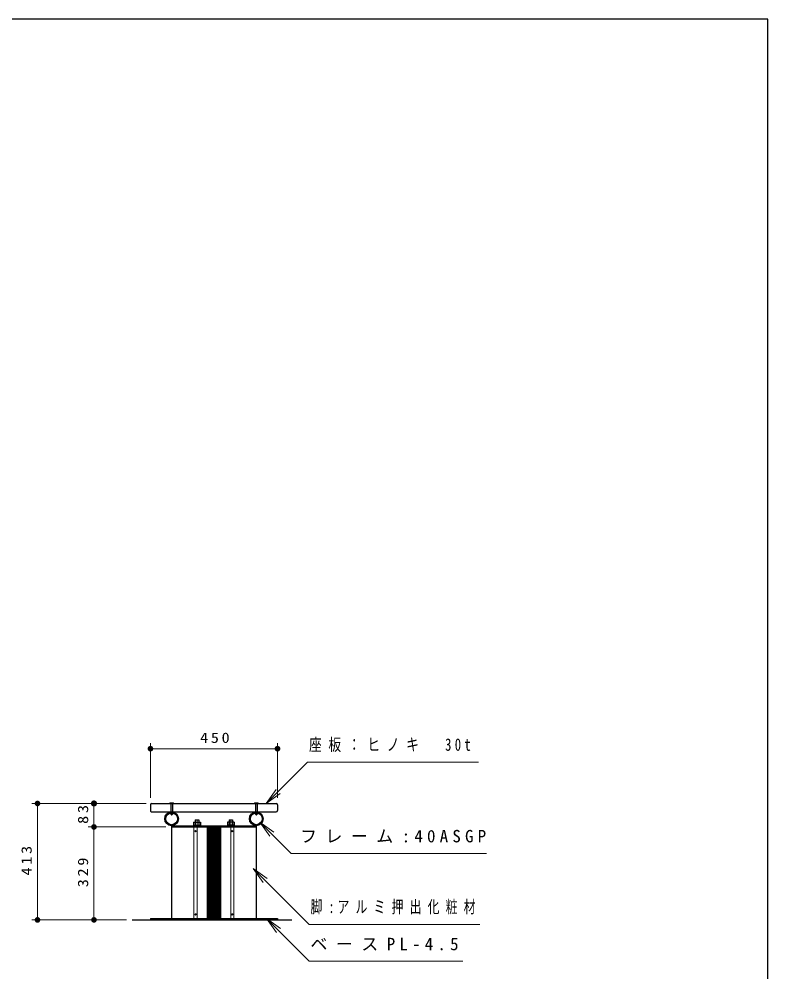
# Model space of a CAD drawing. Units: millimetres on the paper, scale 1:20. Extents: x -365 to 12, y -47 to 257.
# Drawn here: x -132.6 to 0, y 88.2 to 257 of the extents above; entities that cross this region are included whole.
import ezdxf

# ---------------------------------------------------------------- set-up
doc = ezdxf.new("R2010")
doc.units = ezdxf.units.MM
doc.linetypes.add('USER2', pattern=[6, 3, -1, 1, -1])
doc.layers.add('LY_1', color=3, linetype='Continuous', lineweight=25)
doc.layers.add('LY_2', color=7, linetype='Continuous', lineweight=13)
doc.styles.add('ＭＳ ゴシック', font='')
doc.styles.get('ＭＳ ゴシック').set_extended_font_data('MS Gothic')

# ---------------------------------------------------------------- blocks, each defined once
blk = doc.blocks.new('filled_dot')
at = {"color": 0, "linetype": 'Continuous', "lineweight": -2, "const_width": 1.25}
blk.add_lwpolyline([(-0.625, 0, 1), (0.625, 0, 1)], format="xyb", close=True, dxfattribs=at)

msp = doc.modelspace()

# ---------------------------------------------------------------- linework, layer by layer
at = {"layer": 'LY_1', "color": 7, "lineweight": 13}
for p, q in [((-109.353, 119.021), (-109.353, 128.727)), ((-86.853, 119.021), (-86.853, 128.727)), ((-109.353, 127.727), (-86.853, 127.727)), ((-88.867, 118.021), (-87.1, 120.496)), ((-88.867, 118.021), (-86.746, 120.143)), ((-86.392, 119.789), (-88.867, 118.021)), ((-110.103, 118.021), (-130.353, 118.021)), ((-129.353, 97.396), (-129.353, 118.021)), ((-119.353, 113.866), (-119.353, 118.021)), ((-106.603, 113.866), (-120.353, 113.866)), ((-119.353, 97.396), (-119.353, 113.866)), ((-101.653, 113.866), (-101.653, 97.616)), ((-101.103, 113.866), (-101.103, 97.616)), ((-99.29, 113.866), (-99.29, 97.616)), ((-99.115, 113.866), (-99.115, 97.616)), ((-99.015, 113.866), (-99.015, 97.616)), ((-98.84, 113.866), (-98.84, 97.616)), ((-98.74, 113.866), (-98.74, 97.616)), ((-98.565, 113.866), (-98.565, 97.616)), ((-98.465, 113.866), (-98.465, 97.616)), ((-98.29, 113.866), (-98.29, 97.616)), ((-98.19, 113.866), (-98.19, 97.616)), ((-98.015, 113.866), (-98.015, 97.616)), ((-97.915, 113.866), (-97.915, 97.616)), ((-97.74, 113.866), (-97.74, 97.616)), ((-97.64, 113.866), (-97.64, 97.616)), ((-97.465, 113.866), (-97.465, 97.616)), ((-97.365, 113.866), (-97.365, 97.616)), ((-97.19, 113.866), (-97.19, 97.616)), ((-97.09, 113.866), (-97.09, 97.616)), ((-96.915, 113.866), (-96.915, 97.616)), ((-95.103, 113.866), (-95.103, 97.616)), ((-94.603, 113.866), (-94.603, 97.616)), ((-88.202, 112.247), (-89.97, 114.722)), ((-89.97, 114.722), (-87.495, 112.954)), ((-89.97, 114.722), (-87.849, 112.601)), ((-89.384, 104.031), (-91.152, 106.506)), ((-91.152, 106.506), (-88.677, 104.738)), ((-91.152, 106.506), (-89.031, 104.384)), ((-113.611, 97.396), (-130.353, 97.396)), ((-87.004, 95.142), (-88.772, 97.616)), ((-88.772, 97.616), (-86.297, 95.849)), ((-88.772, 97.616), (-86.651, 95.495))]:
    msp.add_line(p, q, dxfattribs=at)
at = {"layer": 'LY_1'}
for p, q in [((-109.353, 117.771), (-109.353, 116.771)), ((-109.103, 118.021), (-87.103, 118.021)), ((-109.103, 116.521), (-87.103, 116.521)), ((-105.928, 118.071), (-105.853, 118.121)), ((-105.928, 118.071), (-105.278, 118.071)), ((-105.928, 118.071), (-105.928, 118.021)), ((-105.853, 118.121), (-105.353, 118.121)), ((-105.753, 118.021), (-105.753, 116.134)), ((-105.453, 118.021), (-105.453, 116.134)), ((-105.353, 118.121), (-105.278, 118.071)), ((-105.278, 118.071), (-105.278, 118.021)), ((-90.928, 118.071), (-90.853, 118.121)), ((-90.928, 118.071), (-90.278, 118.071)), ((-90.928, 118.071), (-90.928, 118.021)), ((-90.853, 118.121), (-90.353, 118.121)), ((-90.753, 118.021), (-90.753, 116.134)), ((-90.453, 118.021), (-90.453, 116.134)), ((-90.353, 118.121), (-90.278, 118.071)), ((-90.278, 118.071), (-90.278, 118.021)), ((-86.853, 117.771), (-86.853, 116.771)), ((-105.753, 116.134), (-105.64, 116.021)), ((-105.753, 116.134), (-105.453, 116.134)), ((-105.64, 116.021), (-105.565, 116.021)), ((-105.565, 116.021), (-105.453, 116.134)), ((-101.403, 115.116), (-100.803, 115.116)), ((-101.403, 115.116), (-101.403, 114.206)), ((-100.803, 115.116), (-100.803, 114.206)), ((-95.403, 115.116), (-94.803, 115.116)), ((-95.403, 115.116), (-95.403, 114.206)), ((-94.803, 115.116), (-94.803, 114.206)), ((-90.753, 116.134), (-90.64, 116.021)), ((-90.753, 116.134), (-90.453, 116.134)), ((-90.64, 116.021), (-90.565, 116.021)), ((-90.565, 116.021), (-90.453, 116.134)), ((-105.603, 114.091), (-105.603, 97.616)), ((-105.603, 114.091), (-90.603, 114.091)), ((-105.603, 113.866), (-90.603, 113.866)), ((-101.703, 114.706), (-100.503, 114.706)), ((-101.703, 114.706), (-101.703, 114.091)), ((-101.703, 114.206), (-100.503, 114.206)), ((-100.503, 114.706), (-100.503, 114.091)), ((-94.503, 114.706), (-95.703, 114.706)), ((-95.703, 114.706), (-95.703, 114.091)), ((-94.503, 114.206), (-95.703, 114.206)), ((-94.503, 114.706), (-94.503, 114.091)), ((-90.603, 114.091), (-90.603, 97.616)), ((-112.611, 97.391), (-84.32, 97.391)), ((-109.353, 97.616), (-86.853, 97.616)), ((-109.353, 97.616), (-109.353, 97.391)), ((-86.853, 97.616), (-86.853, 97.391))]:
    msp.add_line(p, q, dxfattribs=at)
at = {"layer": 'LY_1', "color": 7, "linetype": 'USER2', "lineweight": 13}
for p, q in [((-101.103, 115.06), (-101.103, 113.866)), ((-95.103, 115.06), (-95.103, 113.866))]:
    msp.add_line(p, q, dxfattribs=at)
at = {"layer": 'LY_1', "color": 7, "lineweight": 13}
for points in [[(-88.867, 118.021), (-81.55, 125.339), (-51.271, 125.339)], [(-89.97, 114.722), (-84.432, 109.184), (-49.857, 109.184)], [(-91.152, 106.506), (-81.241, 96.595), (-51.005, 96.595)], [(-88.772, 97.616), (-81.241, 90.085), (-54.005, 90.085)]]:
    msp.add_lwpolyline(points, dxfattribs=at)
at = {"layer": 'LY_1'}
for centre, radius in [((-105.603, 115.306), 1.215), ((-90.603, 115.306), 1.215), ((-105.603, 115.306), 1.04), ((-90.603, 115.306), 1.04)]:
    msp.add_circle(centre, radius, dxfattribs=at)
at = {"layer": 'LY_1', "color": 7, "lineweight": 13}
for centre in [(-101.353, 113.116), (-94.853, 113.116), (-101.353, 98.366), (-94.853, 98.366)]:
    msp.add_circle(centre, 0.113, dxfattribs=at)
at = {"layer": 'LY_1'}
for centre, start, end in [((-109.103, 117.771), 90, 180), ((-109.103, 116.771), 179.99999, 270), ((-87.103, 117.771), 0, 90), ((-87.103, 116.771), 270, 0)]:
    msp.add_arc(centre, 0.25, start, end, dxfattribs=at)
at = {"layer": 'LY_2', "color": 20, "lineweight": 25}
for p, q in [((0, 257), (-365, 257)), ((0, 0), (0, 257))]:
    msp.add_line(p, q, dxfattribs=at)

# ---------------------------------------------------------------- block references
at = {"layer": 'LY_1', "color": 7, "lineweight": 13, "xscale": 0.4, "yscale": 0.4}
msp.add_blockref('filled_dot', (-109.353, 127.727), dxfattribs=at)
at = {"layer": 'LY_1', "color": 7, "lineweight": 13}
for p, xscale, yscale, rotation in [((-86.853, 127.727), 0.4, 0.4, 180), ((-129.353, 118.021), 0.4, 0.4, 270), ((-119.353, 118.021), 0.431, 0.431, 270), ((-119.353, 113.866), 0.4, 0.4, 270), ((-129.353, 97.396), 0.4, 0.4, 90), ((-119.353, 97.396), 0.4, 0.4, 90)]:
    msp.add_blockref('filled_dot', p, dxfattribs=dict(at, xscale=xscale, yscale=yscale, rotation=rotation))

# ---------------------------------------------------------------- texts
at = {"layer": 'LY_1', "color": 7, "style": 'ＭＳ ゴシック'}
for s, insert, char_height, attachment_point in [('\\T1.33;\\W1.15;450', (-97.71, 128.727), 1.833, 8), ('\\T1.53;\\W0.75;座板：ヒノキ\u300030t', (-81.271, 128.339), 2.199, 4), ('\\T1.5;フレーム:40ASGP', (-82.857, 112.184), 2.199, 4), ('\\T1.52;\\W0.7;脚:アルミ押出化粧材', (-81.005, 99.595), 2.199, 4), ('\\T1.5;ベースPL-4.5', (-81.005, 93.085), 2.199, 4)]:
    msp.add_mtext(s, dxfattribs=dict(at, insert=insert, char_height=char_height, attachment_point=attachment_point))
at = {"layer": 'LY_1', "color": 7, "char_height": 1.833, "attachment_point": 8, "rotation": 90, "style": 'ＭＳ ゴシック'}
for s, insert in [('\\T1.34;\\W1.15;83', (-120.353, 116.323)), ('\\T1.33;\\W1.15;413', (-130.353, 108.126)), ('\\T1.33;\\W1.15;329', (-120.353, 106.048))]:
    msp.add_mtext(s, dxfattribs=dict(at, insert=insert))

doc.saveas('drawing.dxf')
